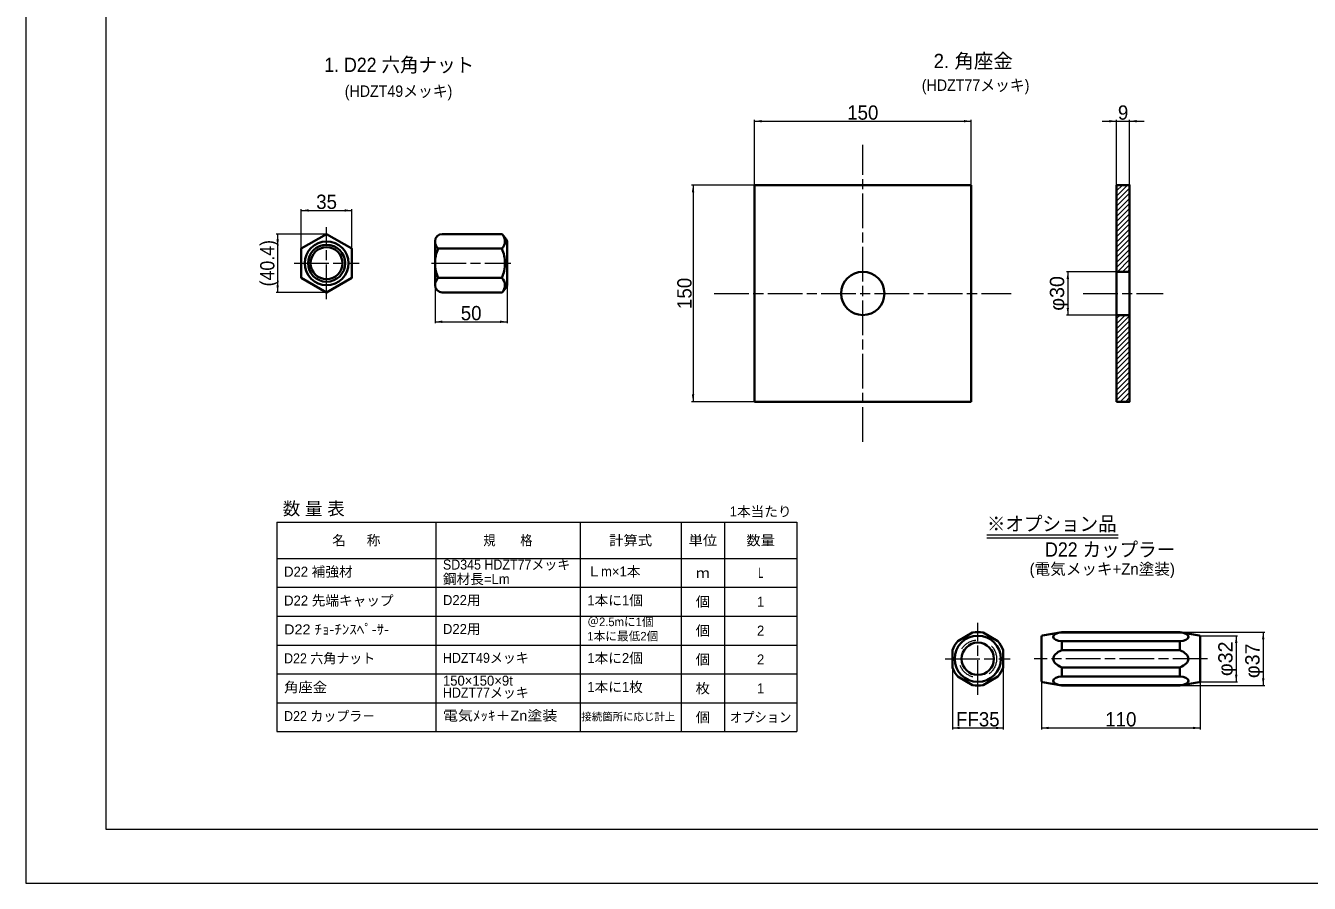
# Model space of a CAD drawing. Units: millimetres at full size, sheet at 1:2. Extents: x 2002 to 3684, y 1015 to 2203.
# Drawn here: x 2002 to 2891, y 1015 to 1609 of the extents above; entities that cross this region are included whole.
import ezdxf
from ezdxf.enums import TextEntityAlignment as Align

# ---------------------------------------------------------------- set-up
doc = ezdxf.new("R2010")
doc.units = ezdxf.units.MM
doc.header["$LTSCALE"] = 2
doc.linetypes.add('CHAIN', pattern=[18.5, 12, -1.5, 3.5, -1.5])
doc.linetypes.add('DASHED_SPACED', pattern=[12, 6, -6])
for name, color, linetype, lineweight in [('1 外形線', 7, 'Continuous', 35), ('2 細い実線', 3, 'Continuous', 20), ('3隠れ線', 2, 'DASHED_SPACED', 13), ('4中心線', 1, 'CHAIN', 15), ('6寸法線', 4, 'Continuous', 13), ('7 枠・タイトル', 7, 'Continuous', 13), ('8 数量表', 7, 'Continuous', 13), ('Defpoints_2', 7, 'Continuous', 13)]:
    doc.layers.add(name, color=color, linetype=linetype, lineweight=lineweight)
doc.styles.add('ＭＳ Ｐゴシック', font='')
doc.styles.get('ＭＳ Ｐゴシック').set_extended_font_data('MS PGothic')
pattern_1 = [(45, (2179.886, 513.79), (-1.76777, 1.76777), [])]

# ---------------------------------------------------------------- blocks, each defined once
blk = doc.blocks.new('filled_arrow')
at = {"color": 0, "linetype": 'Continuous', "lineweight": -2}
blk.add_solid([(7.5, 1.25), (0, 0), (7.5, -1.25)], dxfattribs=at)

msp = doc.modelspace()

# ---------------------------------------------------------------- hatches: boundary and pattern name
at = {"layer": '2 細い実線'}
h = msp.add_hatch(dxfattribs=at)
h.set_pattern_fill('USER', color=256, style=0, pattern_type=2)
h.set_pattern_definition(pattern_1)
h.paths.add_polyline_path([(2766.684, 1498.691), (2757.684, 1498.691), (2757.684, 1438.691), (2766.684, 1438.691)])
h = msp.add_hatch(dxfattribs=at)
h.set_pattern_fill('USER', color=256, style=0, pattern_type=2)
h.set_pattern_definition(pattern_1)
h.paths.add_polyline_path([(2766.684, 1408.691), (2757.684, 1408.691), (2757.684, 1348.691), (2766.684, 1348.691)])

# ---------------------------------------------------------------- linework, layer by layer
at = {"layer": '1 外形線'}
for p, q in [((2656.908, 1498.691), (2506.908, 1498.691)), ((2506.908, 1498.691), (2506.908, 1348.691)), ((2656.908, 1348.691), (2656.908, 1498.691)), ((2285.711, 1444.589), (2285.711, 1459.789)), ((2290.711, 1464.789), (2332.122, 1464.789)), ((2335.711, 1444.589), (2335.711, 1459.948)), ((2287.849, 1454.704), (2331.956, 1454.704)), ((2285.711, 1444.589), (2285.711, 1429.389)), ((2335.711, 1444.589), (2335.711, 1429.23)), ((2287.849, 1434.474), (2331.956, 1434.474)), ((2757.684, 1438.691), (2766.684, 1438.691)), ((2290.711, 1424.389), (2332.122, 1424.389)), ((2757.684, 1408.691), (2766.684, 1408.691)), ((2506.908, 1348.691), (2656.908, 1348.691)), ((2657.948, 1188.754), (2647.656, 1182.812)), ((2675.468, 1182.812), (2665.176, 1188.754)), ((2705.624, 1170.61), (2705.624, 1185.771)), ((2706.45, 1186.756), (2719.802, 1189.11)), ((2719.802, 1189.11), (2801.446, 1189.11)), ((2719.802, 1188.754), (2760.624, 1188.754)), ((2719.802, 1182.812), (2760.624, 1182.812)), ((2719.802, 1182.812), (2719.802, 1176.552)), ((2801.446, 1188.754), (2760.624, 1188.754)), ((2801.446, 1182.812), (2760.624, 1182.812)), ((2814.798, 1186.756), (2801.446, 1189.11)), ((2801.446, 1182.812), (2801.446, 1176.552)), ((2815.624, 1170.61), (2815.624, 1185.771)), ((2644.042, 1176.552), (2644.042, 1164.668)), ((2679.082, 1164.668), (2679.082, 1176.552)), ((2719.802, 1176.552), (2760.624, 1176.552)), ((2801.446, 1176.552), (2760.624, 1176.552)), ((2705.624, 1170.61), (2705.624, 1155.449)), ((2719.802, 1164.668), (2760.624, 1164.668)), ((2719.802, 1164.668), (2719.802, 1158.409)), ((2719.802, 1164.668), (2719.802, 1164.147)), ((2801.446, 1164.668), (2760.624, 1164.668)), ((2801.446, 1164.668), (2801.446, 1158.409)), ((2815.624, 1170.61), (2815.624, 1155.449)), ((2647.656, 1158.409), (2657.948, 1152.467)), ((2665.176, 1152.467), (2675.468, 1158.409)), ((2719.802, 1158.409), (2760.624, 1158.409)), ((2801.446, 1158.409), (2760.624, 1158.409)), ((2706.45, 1154.465), (2719.802, 1152.11)), ((2719.802, 1152.467), (2760.624, 1152.467)), ((2719.802, 1152.467), (2719.802, 1152.11)), ((2719.802, 1152.11), (2801.446, 1152.11)), ((2801.446, 1152.467), (2760.624, 1152.467)), ((2814.798, 1154.465), (2801.446, 1152.11))]:
    msp.add_line(p, q, dxfattribs=at)
for points in [[(2757.684, 1348.691), (2766.684, 1348.691), (2766.684, 1498.691), (2757.684, 1498.691)], [(2193.072, 1434.474), (2210.592, 1424.359), (2228.112, 1434.474), (2228.112, 1454.704), (2210.592, 1464.819), (2193.072, 1454.704)]]:
    msp.add_lwpolyline(points, close=True, dxfattribs=at)
for centre, radius in [((2210.592, 1444.589), 15.158), ((2210.592, 1444.589), 12.85), ((2210.592, 1444.589), 11.05), ((2581.908, 1423.691), 15), ((2661.562, 1170.61), 16), ((2661.562, 1170.61), 11.2)]:
    msp.add_circle(centre, radius, dxfattribs=at)
for centre, radius, start, end in [((2290.711, 1459.789), 5, 90, 180), ((2292.728, 1459.746), 7.016, 179.8118, 225.94687), ((2326.878, 1459.831), 7.216, 314.72295, 43.39726), ((2309.941, 1444.589), 30, 30.79551, 42.32486), ((2310.711, 1444.589), 25, 156.13394, 180), ((2309.094, 1444.589), 25, 0, 23.86606), ((2310.711, 1444.589), 25, 180, 203.86606), ((2309.094, 1444.589), 25, 336.13394, 0), ((2292.728, 1429.431), 7.016, 134.05313, 180.1882), ((2326.878, 1429.347), 7.216, 316.60274, 45.27705), ((2290.711, 1429.389), 5, 180, 270), ((2309.941, 1444.589), 30, 317.67514, 329.20449), ((2661.562, 1170.61), 18.5, 138.73567, 161.26433), ((2661.562, 1170.61), 18.5, 78.73567, 101.26433), ((2661.562, 1170.61), 18.5, 18.73567, 41.26433), ((2706.624, 1185.771), 1, 100, 180), ((2814.624, 1185.771), 1, 0, 80), ((2661.562, 1170.61), 18.5, 198.73567, 221.26433), ((2661.562, 1170.61), 18.5, 318.73567, 341.26433), ((2661.562, 1170.61), 18.5, 258.73567, 281.26433), ((2706.624, 1155.449), 1, 180, 260), ((2814.624, 1155.449), 1, 280, 0)]:
    msp.add_arc(centre, radius, start, end, dxfattribs=at)
for centre, major_axis, ratio, start_param, end_param in [((2719.802, 1185.783), (-5.942, 0), 0.5, 4.712389, 7.8539816), ((2801.446, 1185.783), (5.942, 0), 0.5, 4.712389, 7.8539816), ((2730.119, 1170.61), (16.259, 0), 0.472863, 2.2581849, 4.0250004), ((2791.129, 1170.61), (-16.259, 0), 0.472863, 2.2581849, 4.0250004), ((2719.802, 1155.438), (-5.942, 0), 0.5, 4.712389, 7.8539816), ((2801.446, 1155.438), (5.942, 0), 0.5, 4.712389, 7.8539816)]:
    msp.add_ellipse(centre, major_axis=major_axis, ratio=ratio, start_param=start_param, end_param=end_param, dxfattribs=at)
at = {"layer": '3隠れ線'}
msp.add_circle((2661.562, 1170.61), 13, dxfattribs=at)
at = {"layer": '4中心線'}
for p, q in [((2581.908, 1320.841), (2581.908, 1526.541)), ((2210.592, 1419.716), (2210.592, 1469.462)), ((2188.101, 1444.589), (2233.083, 1444.589)), ((2283.249, 1444.589), (2338.173, 1444.589)), ((2479.058, 1423.691), (2684.758, 1423.691)), ((2734.522, 1423.691), (2789.922, 1423.691)), ((2661.562, 1145.737), (2661.562, 1195.483)), ((2639.071, 1170.61), (2684.053, 1170.61)), ((2820.624, 1170.61), (2700.624, 1170.61))]:
    msp.add_line(p, q, dxfattribs=at)
at = {"layer": '6寸法線'}
for p, q in [((2506.908, 1498.753), (2506.908, 1543.951)), ((2506.908, 1542.951), (2656.908, 1542.951)), ((2656.908, 1498.753), (2656.908, 1543.951)), ((2747.684, 1542.951), (2776.684, 1542.951)), ((2757.684, 1498.753), (2757.684, 1543.951)), ((2766.684, 1498.753), (2766.684, 1543.951)), ((2506.846, 1498.691), (2463.381, 1498.691)), ((2464.381, 1498.691), (2464.381, 1348.691)), ((2193.072, 1454.766), (2193.072, 1482.133)), ((2193.072, 1481.133), (2228.112, 1481.133)), ((2228.112, 1454.766), (2228.112, 1482.133)), ((2210.529, 1464.819), (2175.7, 1464.819)), ((2176.7, 1464.819), (2176.7, 1424.359)), ((2757.622, 1438.691), (2722.915, 1438.691)), ((2723.915, 1438.691), (2723.915, 1408.691)), ((2210.529, 1424.359), (2175.7, 1424.359)), ((2285.711, 1429.326), (2285.711, 1403.038)), ((2335.711, 1429.167), (2335.711, 1403.038)), ((2757.622, 1408.691), (2722.915, 1408.691)), ((2285.711, 1404.038), (2335.711, 1404.038)), ((2506.846, 1348.691), (2463.381, 1348.691)), ((2801.508, 1189.11), (2860.218, 1189.11)), ((2815.686, 1186.61), (2841.517, 1186.61)), ((2840.517, 1186.61), (2840.517, 1154.61)), ((2859.218, 1189.11), (2859.218, 1152.11)), ((2644.042, 1170.548), (2644.042, 1121.721)), ((2679.082, 1170.548), (2679.082, 1121.721)), ((2705.624, 1160.999), (2705.624, 1121.721)), ((2815.624, 1160.999), (2815.624, 1121.721)), ((2801.508, 1152.11), (2860.218, 1152.11)), ((2815.686, 1154.61), (2841.517, 1154.61)), ((2644.042, 1122.721), (2679.082, 1122.721)), ((2705.624, 1122.721), (2815.624, 1122.721))]:
    msp.add_line(p, q, dxfattribs=at)
at = {"layer": '7 枠・タイトル'}
for p, q in [((2057.863, 1052.34), (2057.863, 2165.893)), ((2667.924, 1256.401), (2758.653, 1256.401)), ((2667.924, 1254.401), (2758.841, 1254.401)), ((3628.559, 1052.34), (2057.863, 1052.34))]:
    msp.add_line(p, q, dxfattribs=at)
at = {"layer": '8 数量表'}
for p, q in [((2176.166, 1265.158), (2536.166, 1265.158)), ((2176.166, 1265.158), (2176.166, 1120.158)), ((2286.166, 1265.158), (2286.166, 1120.158)), ((2386.166, 1265.158), (2386.166, 1120.158)), ((2456.166, 1265.158), (2456.166, 1120.158)), ((2486.166, 1265.158), (2486.166, 1120.158)), ((2536.166, 1265.158), (2536.166, 1120.158)), ((2176.166, 1240.158), (2536.166, 1240.158)), ((2176.166, 1220.158), (2536.166, 1220.158)), ((2176.166, 1200.158), (2536.166, 1200.158)), ((2176.166, 1180.158), (2536.166, 1180.158)), ((2176.166, 1160.158), (2536.166, 1160.158)), ((2176.166, 1140.158), (2536.166, 1140.158)), ((2176.166, 1120.158), (2536.166, 1120.158)), ((2176.166, 1120.158), (2536.166, 1120.158))]:
    msp.add_line(p, q, dxfattribs=at)
at = {"layer": 'Defpoints_2'}
msp.add_lwpolyline([(2002.211, 1015.116), (3684.211, 1015.116), (3684.211, 2203.116), (2002.211, 2203.116)], close=True, dxfattribs=at)

# ---------------------------------------------------------------- block references
at = {"layer": '6寸法線', "xscale": 0.667, "yscale": 0.667}
for p in [(2506.908, 1542.951), (2766.684, 1542.951), (2193.072, 1481.133), (2285.711, 1404.038), (2644.042, 1122.721), (2705.624, 1122.721)]:
    msp.add_blockref('filled_arrow', p, dxfattribs=at)
for p, rotation in [((2656.908, 1542.951), 180), ((2757.684, 1542.951), 180), ((2464.381, 1498.691), 270), ((2228.112, 1481.133), 180), ((2176.7, 1464.819), 270), ((2723.915, 1438.691), 270), ((2176.7, 1424.359), 90), ((2723.915, 1408.691), 90), ((2335.711, 1404.038), 180), ((2464.381, 1348.691), 90), ((2840.517, 1186.61), 270), ((2859.218, 1189.11), 270), ((2840.517, 1154.61), 90), ((2859.218, 1152.11), 90), ((2679.082, 1122.721), 180), ((2815.624, 1122.721), 180)]:
    msp.add_blockref('filled_arrow', p, dxfattribs=dict(at, rotation=rotation))

# ---------------------------------------------------------------- texts
at = {"layer": '6寸法線', "style": 'ＭＳ Ｐゴシック'}
for s, p in [('150', (2581.908, 1548.951)), ('9', (2762.184, 1548.951)), ('35', (2210.592, 1487.133)), ('50', (2310.711, 1410.038)), ('FF35', (2661.562, 1128.721)), ('110', (2760.624, 1128.721))]:
    msp.add_text(s, height=9.897, dxfattribs=at).set_placement(p, align=Align.MIDDLE_CENTER)
for s, width, p in [('(40.4)', 0.95, (2169.507, 1444.589)), ('φ30', 1.05, (2716.41, 1423.691)), ('φ32', 1.05, (2833.011, 1170.643)), ('φ37', 1.05, (2851.712, 1169.227))]:
    msp.add_text(s, height=9.897, rotation=90, dxfattribs=dict(at, width=width)).set_placement(p, align=Align.MIDDLE_CENTER)
msp.add_text('150', height=9.897, rotation=90, dxfattribs=at).set_placement((2458.381, 1423.691), align=Align.MIDDLE_CENTER)
at = {"layer": '7 枠・タイトル', "style": 'ＭＳ Ｐゴシック', "width": 0.95}
for s, height, p in [('1. D22 六角ナット', 9.897, (2208.982, 1574.074)), ('(HDZT49メッキ)', 7.918, (2223.163, 1557.43)), ('(HDZT77メッキ)', 7.918, (2622.782, 1561.57)), ('※オプション品', 9.897, (2667.901, 1256.237)), ('D22 カップラー', 9.897, (2708.127, 1238.403))]:
    msp.add_text(s, height=height, dxfattribs=at).set_placement(p, align=Align.BOTTOM_LEFT)
at = {"layer": '7 枠・タイトル', "style": 'ＭＳ Ｐゴシック'}
for s, height, p in [('2. 角座金', 9.897, (2630.956, 1576.737)), ('(電気メッキ+Zn塗装)', 7.918, (2697.415, 1226.499))]:
    msp.add_text(s, height=height, dxfattribs=at).set_placement(p, align=Align.BOTTOM_LEFT)
at = {"layer": '8 数量表', "style": 'ＭＳ Ｐゴシック'}
for s, height, p in [('数 量 表', 8.908, (2180.238, 1267.525)), ('D22 補強材', 6.928, (2181.166, 1225.416)), ('鋼材長=Lm', 6.928, (2291.166, 1220.329)), ('Ｌm×1本', 6.928, (2391.166, 1225.578)), ('D22 先端キャップ', 6.928, (2181.166, 1205.416)), ('D22用', 6.928, (2291.166, 1205.738)), ('1本に1個', 6.928, (2391.166, 1205.578)), ('D22用', 6.928, (2291.166, 1185.738)), ('＠2.5mに1個', 5.938, (2391.166, 1191.464)), ('1本に最低2個', 5.938, (2391.166, 1181.519)), ('1本に2個', 6.928, (2391.166, 1165.578)), ('150×150×9t', 6.928, (2291.166, 1149.94)), ('1本に1枚', 6.928, (2391.166, 1145.578)), ('接続箇所に応じ計上', 5.299, (2387.023, 1126.288))]:
    msp.add_text(s, height=height, dxfattribs=at).set_placement(p, align=Align.BOTTOM_LEFT)
for s, p in [('1本当たり', (2511.166, 1272.658)), ('名\u3000  称', (2231.166, 1252.658)), ('ｍ', (2471.166, 1230.158)), ('1', (2511.166, 1210.158)), ('2', (2511.166, 1190.158)), ('2', (2511.166, 1170.158)), ('1', (2511.166, 1150.158))]:
    msp.add_text(s, height=6.928, dxfattribs=at).set_placement(p, align=Align.MIDDLE_CENTER)
for s, width, p in [('規\u3000\u3000格', 0.9, (2336.166, 1252.658)), ('計算式', 1.05, (2421.166, 1252.658)), ('単位', 1.05, (2471.166, 1252.658)), ('数量', 1.05, (2511.166, 1252.658)), ('Ｌ', 0.65, (2511.166, 1230.158)), ('個', 1.05, (2471.166, 1210.158)), ('個', 1.05, (2471.166, 1190.158)), ('個', 1.05, (2471.166, 1170.158)), ('枚', 1.05, (2471.166, 1150.158)), ('個', 1.05, (2471.166, 1130.158)), ('オプション', 0.9, (2511.166, 1130.158))]:
    msp.add_text(s, height=6.928, dxfattribs=dict(at, width=width)).set_placement(p, align=Align.MIDDLE_CENTER)
for s, width, p in [('SD345 HDZT77メッキ', 0.95, (2291.166, 1230.329)), ('D22 ﾁｮ-ﾁﾝｽﾍﾟ-ｻ-', 1.1, (2181.166, 1185.416)), ('D22 六角ナット', 0.95, (2181.166, 1165.416)), ('HDZT49メッキ', 0.95, (2291.166, 1165.738)), ('角座金', 1.05, (2181.166, 1145.416)), ('HDZT77メッキ', 0.95, (2291.166, 1141.659)), ('D22 カップラ－', 0.95, (2181.166, 1125.416)), ('電気ﾒｯｷ＋Zn塗装', 1.1, (2291.166, 1125.738))]:
    msp.add_text(s, height=6.928, dxfattribs=dict(at, width=width)).set_placement(p, align=Align.BOTTOM_LEFT)

doc.saveas('drawing.dxf')
